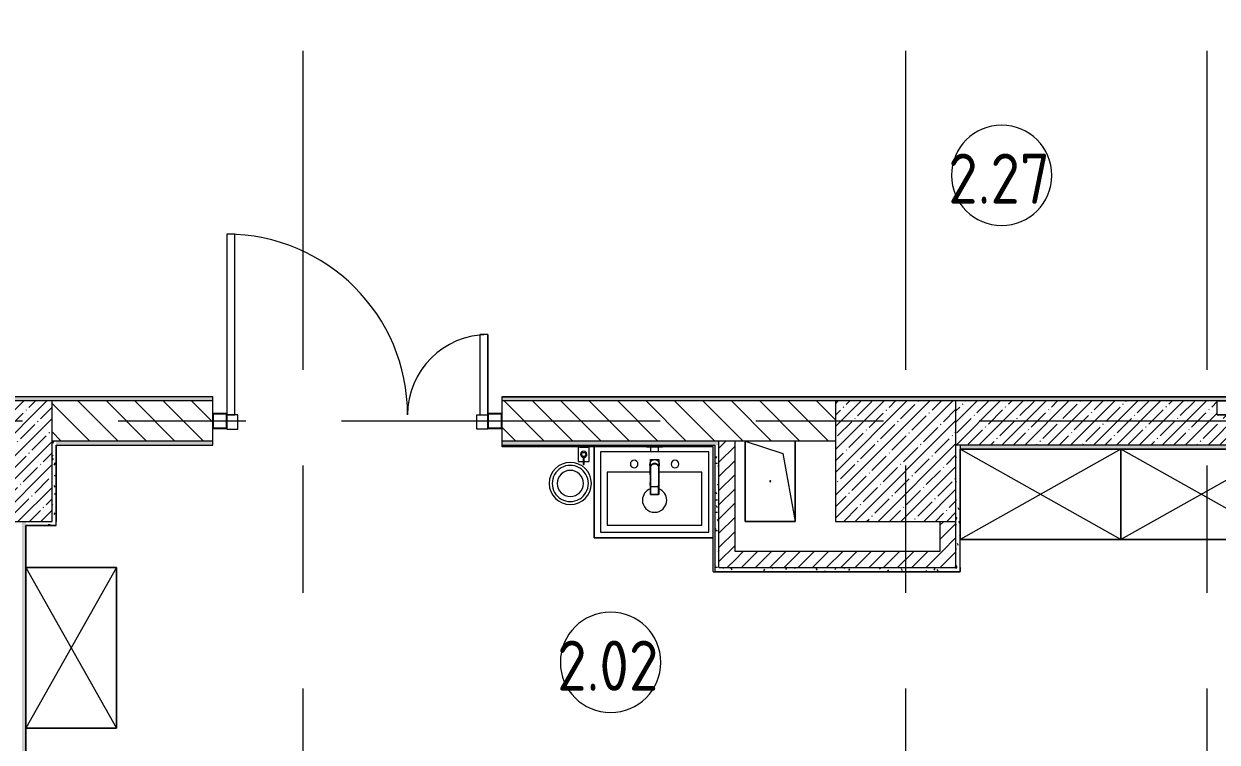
# Model space of a CAD drawing. Header units: millimetres. Extents: x -2911 to 185427, y -8553 to 29000.
# Drawn here: x 12620 to 18560, y 6201 to 9778 of the extents above; entities that cross this region are included whole.
import ezdxf

# ---------------------------------------------------------------- set-up
doc = ezdxf.new("R2010")
doc.units = ezdxf.units.MM
doc.linetypes.add('Осевая', pattern=[3175, 635, -476.25, 1587.5, -476.25])
for name, color, linetype, lineweight in [('0-1', 7, 'Continuous', 9), ('A-AREA-IDEN', 7, 'Continuous', 9), ('A-DETL-GENF', 7, 'Continuous', 9), ('A-DOOR', 7, 'Continuous', 9), ('A-GENM', 7, 'Continuous', 9), ('A-GLAZ', 7, 'Continuous', 9), ('A-GLAZ-1', 7, 'Continuous', 13), ('A-GLAZ-CWMG', 7, 'Continuous', 9), ('A-GLAZ-CWMG-1', 7, 'Continuous', 25), ('A-WALL', 7, 'Continuous', 9), ('I-WALL', 7, 'Continuous', 9), ('P-SANR-FIXT', 7, 'Continuous', 9), ('P-SANR-FIXT-1', 7, 'Continuous', 13), ('S-COLS', 7, 'Continuous', 9), ('Оси-2', 7, 'Осевая', 9)]:
    doc.layers.add(name, color=color, linetype=linetype, lineweight=lineweight)
for name, color, linetype, lineweight, true_color in [('A-WALL-1', 7, 'Continuous', 9, 0x3c3c3c), ('A-WALL-FNSH-1', 7, 'Continuous', 9, 0x3c3c3c), ('I-FURN-1', 7, 'Continuous', 9, 0xf0f0f0)]:
    doc.layers.add(name, color=color, linetype=linetype, lineweight=lineweight, true_color=true_color)
doc.styles.add('GOST Common_1', font='GOST_Common.ttf', dxfattribs={"width": 0.9, "height": 250})
pattern_1 = [(45, (0, 0), (-35.35534, 35.35534), [])]
pattern_2 = [(0, (0, 0), (121.92, 30.48), [10.058, -81.382, 10.058, -81.382, -487.68]), (0, (0, 0), (121.92, 30.48), [-182.88, 10.058, -172.822, 10.058, -81.382, -213.36]), (0, (0, 0), (121.92, 30.48), [-457.2, 10.058, -50.902, 10.058, -142.342]), (120, (45.72, 15.24), (-87.356454, 90.345817), [10.058, -81.382, 10.058, -81.382, -487.68]), (120, (45.72, 15.24), (-87.356454, 90.345817), [-182.88, 10.058, -172.822, 10.058, -81.382, -213.36]), (120, (45.72, 15.24), (-87.356454, 90.345817), [-457.2, 10.058, -50.902, 10.058, -142.342]), (240, (60.96, 76.2), (-34.563546, -120.825817), [10.058, -81.382, 10.058, -81.382, -487.68]), (240, (60.96, 76.2), (-34.563546, -120.825817), [-182.88, 10.058, -172.822, 10.058, -81.382, -213.36]), (240, (60.96, 76.2), (-34.563546, -120.825817), [-457.2, 10.058, -50.902, 10.058, -142.342])]

# ---------------------------------------------------------------- blocks, each defined once
blk = doc.blocks.new('GM_Отверстие прямоугольное _в плите_ - Отверстие-V62-План размещения напольных электротехнических лючков и розеток 2 этажа в осях 1-12')
at = {"layer": 'A-GENM'}
for p, q in [((-200, 125), (200, 125)), ((200, 125), (-200, 125)), ((-137.5, 62.5), (200, 125)), ((200, 125), (200, -125)), ((200, -125), (200, 125)), ((-200, -125), (-137.5, 62.5)), ((200, -125), (-200, -125)), ((-200, -125), (200, -125))]:
    blk.add_line(p, q, dxfattribs=at)
for start, end in [(360, 180), (180, 360)]:
    blk.add_arc((0, 0), 2.5, start, end, dxfattribs=at)
blk = doc.blocks.new('BSC_Колонна _Прямоугольная - 600х600-20441433-План размещения напольных электротехнических лючков и розеток 2 этажа в осях 1-12')
at = {"layer": 'S-COLS'}
h = blk.add_hatch(dxfattribs=at)
h.set_pattern_fill('FP_74', color=256, style=0, pattern_type=2)
h.set_pattern_definition([(45, (-12460, -7600), (-57.02463, 57.02463), []), (45, (-12402.975, -7600), (-57.02463, 57.02463), [100.806, -20.161, 3.353, -16.808])])
h.paths.add_polyline_path([(-300, -300), (300, -300), (300, 300), (-300, 300), (-300, -89.1)])
for p, q in [((300, 300), (-300, 300)), ((-300, 300), (-300, -300)), ((300, -300), (300, 300)), ((-300, -300), (300, -300))]:
    blk.add_line(p, q, dxfattribs=at)
blk = doc.blocks.new('BSC_Колонна _Прямоугольная - 600х600-V66-План размещения напольных электротехнических лючков и розеток 2 этажа в осях 1-12')
at = {"layer": 'S-COLS'}
h = blk.add_hatch(dxfattribs=at)
h.set_pattern_fill('FP_75', color=256, style=0, pattern_type=2)
h.set_pattern_definition([(45, (-16960, -7600), (-57.02463, 57.02463), []), (45, (-16902.975, -7600), (-57.02463, 57.02463), [100.806, -20.161, 3.353, -16.808])])
h.paths.add_polyline_path([(-300, -300), (300, -300), (300, 300), (-300, 300)])
for p, q in [((300, 300), (-300, 300)), ((-300, 300), (-300, -300)), ((300, -300), (300, 300)), ((-300, -300), (300, -300))]:
    blk.add_line(p, q, dxfattribs=at)
blk = doc.blocks.new('Шкаф параметрический - 1_204-26219621-План размещения напольных электротехнических лючков и розеток 2 этажа в осях 1-12')
at = {"layer": 'I-FURN-1'}
for p, q in [((0, 0), (800, -450)), ((0, -450), (800, 0)), ((800, 0), (0, 0)), ((0, 0), (0, -450)), ((0, -450), (0, 0)), ((0, 0), (800, 0)), ((800, -450), (800, 0)), ((0, -450), (800, -450)), ((800, -450), (0, -450))]:
    blk.add_line(p, q, dxfattribs=at)
blk = doc.blocks.new('Шкаф параметрический - 1_204-V111-План размещения напольных электротехнических лючков и розеток 2 этажа в осях 1-12')
at = {"layer": 'I-FURN-1'}
for p, q in [((0, 0), (800, -450)), ((0, -450), (800, 0)), ((800, 0), (0, 0)), ((0, 0), (0, -450)), ((0, -450), (0, 0)), ((0, 0), (800, 0)), ((800, -450), (800, 0)), ((800, 0), (800, -450)), ((0, -450), (800, -450)), ((800, -450), (0, -450))]:
    blk.add_line(p, q, dxfattribs=at)
blk = doc.blocks.new('Шкаф параметрический - 1_203-26219914-План размещения напольных электротехнических лючков и розеток 2 этажа в осях 1-12')
at = {"layer": 'I-FURN-1'}
for p, q in [((0, 0), (800, -450)), ((0, -450), (800, 0)), ((800, 0), (0, 0)), ((0, 0), (0, -450)), ((0, -450), (0, 0)), ((0, 0), (800, 0)), ((800, -450), (800, 0)), ((800, 0), (800, -450)), ((0, -450), (800, -450)), ((800, -450), (0, -450))]:
    blk.add_line(p, q, dxfattribs=at)
blk = doc.blocks.new('Мойка кухонная - Раковина Roca Victoria-N Unik 600х460 мм-V129-План размещения напольных электротехнических лючков и розеток 2 этажа в осях 1-12')
at = {"layer": 'P-SANR-FIXT'}
for p, q in [((270, 0), (-270, 0)), ((-270, 0), (-270, -400)), ((270, -400), (270, 0)), ((-20.1, -102.3), (-236.6, -102.3)), ((-236.6, -102.3), (-236.6, -366.4)), ((236.1, -102.3), (20.1, -102.3)), ((236.1, -366.4), (236.1, -102.3)), ((-270, -400), (270, -400)), ((-236.6, -366.4), (236.1, -366.4))]:
    blk.add_line(p, q, dxfattribs=at)
for centre, radius, start, end in [((-101.6, -61.9), 19, 90, 180), ((-101.6, -61.9), 19, 360, 90), ((101.6, -61.9), 19.1, 360, 180), ((-101.6, -61.9), 19, 180, 270), ((-101.6, -61.9), 19.1, 270, 360), ((101.6, -61.9), 19.1, 180, 360), ((0, -241.3), 60.5, 109.20884, 180), ((0, -241.3), 60.5, 360, 70.78675), ((0, -241.3), 60.5, 180, 360)]:
    blk.add_arc(centre, radius, start, end, dxfattribs=at)
blk = doc.blocks.new('сифон - Для раковины-30649612-План размещения напольных электротехнических лючков и розеток 2 этажа в осях 1-12')
at = {"layer": 'P-SANR-FIXT'}
for p, q in [((233, 40), (231.1, 40)), ((231.1, -40), (231.1, 40)), ((231.1, -40), (233, -40))]:
    blk.add_line(p, q, dxfattribs=at)
at = {"layer": 'P-SANR-FIXT-1'}
for p, q in [((231.1, 20), (208.1, 20)), ((208.1, -20), (231.1, -20))]:
    blk.add_line(p, q, dxfattribs=at)
blk = doc.blocks.new('смеситель для раковины - Default-30607276-План размещения напольных электротехнических лючков и розеток 2 этажа в осях 1-12')
at = {"layer": '0-1'}
for p, q in [((-20.7, -16.7), (-20.7, -17.2)), ((20.8, -17.2), (20.8, -16.7)), ((22.8, -3), (21.8, -15.6)), ((-20.4, -97.4), (-20.3, -110)), ((-19.8, -111.8), (19.8, -111.8)), ((20.3, -110), (20.4, -97.4)), ((-19.8, -151.6), (19.7, -151.6))]:
    blk.add_line(p, q, dxfattribs=at)
at = {"layer": '0-1', "flags": 128}
for points in [[(12.1, 0.1), (14.4, -1.7), (18.1, -6.1), (20.4, -11.5), (21.2, -17.2), (21.2, -36.2), (21.1, -56), (21, -111.4)], [(-21.8, -15.6), (-22.1, -11.2), (-22.8, -3)], [(-18.9, -7.6), (-20, -10.3), (-20.8, -13.1), (-21.1, -18.6), (-21.1, -48.6), (-21.1, -93.2)], [(20.8, -150.7), (20.8, -150.6), (20.7, -150.3), (20.7, -149.8), (20.7, -149), (20.8, -147.8), (20.8, -146.9), (20.8, -145.1), (20.8, -142.9), (20.9, -128.2), (21.1, -55.9), (21.1, -88)], [(-20.7, -150.6), (-20.7, -150.5), (-20.7, -150.2), (-20.7, -149.8), (-20.7, -149.1), (-20.7, -148.1), (-20.7, -147.4), (-20.7, -146.4), (-20.7, -144.9), (-20.8, -144), (-20.8, -120.4), (-21.1, -93.2)], [(-19.8, -111.8), (-19.9, -111.8), (-20, -111.8), (-20.1, -111.8), (-20.1, -111.7), (-20.2, -111.7), (-20.3, -111.6), (-20.3, -111.5), (-20.3, -111.5), (-20.3, -111.4), (-20.3, -111.4), (-20.3, -111.4), (-20.3, -111.3), (-20.3, -111.2), (-20.3, -111), (-20.3, -110.8), (-20.3, -110.6), (-20.3, -110.3), (-20.3, -110)], [(20.3, -110), (20.3, -110.3), (20.3, -110.5), (20.3, -110.8), (20.3, -111), (20.3, -111.1), (20.3, -111.3), (20.3, -111.5), (20.3, -111.5), (20.3, -111.5), (20.2, -111.6), (20.2, -111.7), (20.1, -111.7), (20.1, -111.8), (19.8, -111.8)], [(20.9, -146.2), (20.9, -147.7), (20.8, -148.8), (20.8, -149.8), (20.8, -150.4), (20.7, -151.2), (20.6, -151.3), (20.5, -151.4), (20.4, -151.5), (20.2, -151.6), (20, -151.6), (19.7, -151.6)]]:
    blk.add_lwpolyline(points, dxfattribs=at)
at = {"layer": 'P-SANR-FIXT'}
for p, q in [((-21, -151.6), (-21, 23)), ((-21, 23), (21, 23)), ((0.6, 2.8), (-0.6, 2.8)), ((21, 23), (21, -151.6)), ((-20.8, -19.8), (-21, -19.9)), ((-20.8, -19.8), (-20.4, -22)), ((20.4, -11.1), (19.4, -12.9)), ((20.4, -22), (20.8, -19.8)), ((20.8, -19.8), (20.9, -18.5)), ((20.8, -19.8), (21, -19.9)), ((21.1, -18.4), (20.9, -18.4)), ((22.9, -0.9), (22.5, -5)), ((-19.8, -111.7), (-19.7, -144)), ((19.7, -144), (19.8, -111.7)), ((21, -151.6), (-21, -151.6))]:
    blk.add_line(p, q, dxfattribs=at)
at = {"layer": 'P-SANR-FIXT', "flags": 128}
for points in [[(11.1, -0.4), (9.8, 0.4), (6.1, 1.8), (2.1, 2.5), (-2.1, 2.5), (-6.1, 1.8), (-9.8, 0.4), (-13.1, -1.6), (-15.9, -4.1)], [(-0.6, 3.9), (-0.3, 3.9), (-0.1, 3.9), (0.1, 3.9), (0.3, 3.9), (0.6, 3.9)], [(-21.1, -16.4), (-21.1, -16.8), (-21.1, -17.2), (-21.1, -17.6), (-21.1, -18), (-21.1, -18.4)], [(-21.1, -88.1), (-20.9, -138.9), (-20.9, -145.3), (-20.8, -150.2), (-20.7, -149.4), (-20.7, -143.7), (-20.8, -118.3), (-21, -67.6), (-21.1, -42.2), (-21.1, -16.9)], [(-20.9, -18.5), (-20.9, -18.5), (-21, -18.5), (-21, -18.6), (-21, -18.6), (-21.1, -18.6), (-21.1, -18.6), (-21.1, -18.6)], [(-20.9, -18.5), (-20.9, -19.2), (-20.8, -19.8)], [(15.9, -4.1), (13.1, -1.6), (11.5, -0.5)], [(21.1, -16.9), (21.1, -42.2), (21, -67.6), (20.8, -118.3), (20.7, -143.7), (20.7, -149.4), (20.8, -150.2), (20.9, -145.3), (20.9, -138.9), (21.1, -88.1)], [(21.1, -18.4), (21.1, -18), (21.1, -17.6), (21.1, -17.2), (21.1, -16.8), (21.1, -16.4)], [(21.8, -15.2), (22.1, -10.8), (22.3, -7.9), (22.5, -5.6), (22.7, -3.2), (22.9, -0.9)], [(-19.9, -145.2), (-19.9, -133.8), (-20, -122.4), (-20, -111), (-20.1, -99.6), (-20.1, -88.1)], [(20.1, -88.1), (20.1, -94.5), (20.1, -100.8), (20, -107.2), (20, -113.5), (20, -119.9), (20, -126.2), (19.9, -132.6), (19.9, -138.9), (19.9, -145.2)]]:
    blk.add_lwpolyline(points, dxfattribs=at)
at = {"layer": 'P-SANR-FIXT'}
for centre, major_axis, ratio, start_param, end_param in [((0, -17.2), (20.8, 0), 0.98634, 0.924777, 2.669203), ((0, -16.7), (20.8, 0), 0.98634, 1.475706, 2.006619), ((0, -16.7), (20.8, 0), 0.98634, 1.175826, 1.349386), ((0, -17.2), (-20.8, 0), 0.98634, 5.983401, 6.283185), ((0, -16.7), (20.8, 0), 0.98634, 2.911123, 3.141593), ((0, -17.2), (20.8, 0), 0.98634, 3.141593, 3.245131), ((0, -16.7), (20.8, 0), 0.98634, 2.513274, 2.712058), ((0, -16.7), (20.8, 0), 0.98634, 2.199532, 2.288423), ((0, -16.7), (20.8, 0), 0.98634, 0.436433, 0.906939), ((0, -17.2), (20.8, 0), 0.98634, 0.478372, 0.784046), ((0, -17.2), (20.8, 0), 0.98634, 0, 0.299784), ((0, -16.7), (20.8, 0), 0.98634, 0, 0.23047), ((0, -17.2), (20.8, 0), 0.98634, 6.179646, 6.283185), ((-19.8, -109.7), (0.5, 0.002), 0.095848, 1.570429, 3.124299), ((19.8, -109.7), (-0.5, 0.002), 0.095846, 3.158887, 4.712983)]:
    blk.add_ellipse(centre, major_axis=major_axis, ratio=ratio, start_param=start_param, end_param=end_param, dxfattribs=at)
for points, knots in [([(-22.9, -0.3), (-22.9, 2.5), (-22.3, 6.4), (-20, 11.4), (-17.7, 14.7), (-14.9, 17.6), (-11.6, 20), (-7.9, 21.7), (-4.5, 22.6), (-1.5, 23), (1.9, 23), (6, 22.4), (10, 20.8), (12.8, 19.1), (14.8, 17.5), (16.7, 15.8), (18.8, 13.3), (21.9, 8.1), (22.9, 3.2), (22.9, -0.3)], [0, 0, 0, 0, 0.111111, 0.166667, 0.222222, 0.277778, 0.333333, 0.388889, 0.444444, 0.479167, 0.513889, 0.583333, 0.652778, 0.6875, 0.722222, 0.756944, 0.791667, 0.861111, 1, 1, 1, 1]), ([(-21.1, -16.9), (-21.1, -15.9), (-21, -14.3), (-20.6, -12.1), (-20.1, -10.6), (-19.6, -9), (-18.7, -7.1), (-17.3, -4.8), (-15.2, -2.3), (-12.8, -0.2), (-10, 1.5), (-7, 2.8), (-3.8, 3.7), (-1.6, 3.9), (-0.6, 3.9)], [0, 0, 0, 0, 0.1, 0.15, 0.2, 0.25, 0.3, 0.4, 0.5, 0.6, 0.7, 0.8, 0.9, 1, 1, 1, 1]), ([(21.1, -16.4), (21.1, -16), (21, -15.1), (20.8, -13.8), (20.6, -12.6), (20.3, -11.7), (20.2, -11.2), (20, -10.9), (19.9, -10.5), (19.7, -9.9), (19.3, -9), (18.6, -7.6), (17.7, -6.2), (17, -5.2), (16.4, -4.5), (15.8, -3.8), (15, -3), (13.9, -2), (12.7, -1.2), (11.7, -0.5), (10.9, -0.1), (10.1, 0.3), (9, 0.9), (6.9, 1.7), (2.6, 2.8), (-2.6, 2.8), (-6.9, 1.7), (-9.2, 0.7), (-11.2, -0.2), (-13.2, -1.5), (-14.9, -2.9), (-16.1, -4.2), (-17.3, -5.5), (-18.5, -7.2), (-19.6, -9.3), (-20.7, -12.4), (-21.1, -14.8), (-21.1, -16.4)], [0, 0, 0, 0, 0.027778, 0.055556, 0.083333, 0.097222, 0.104167, 0.111111, 0.118056, 0.125, 0.138889, 0.166667, 0.194444, 0.208333, 0.222222, 0.236111, 0.25, 0.277778, 0.305556, 0.319444, 0.333333, 0.347222, 0.361111, 0.388889, 0.444444, 0.555556, 0.611111, 0.638889, 0.666667, 0.708333, 0.75, 0.770833, 0.791667, 0.833333, 0.875, 0.916667, 1, 1, 1, 1]), ([(-0.6, 2.8), (-0.6, 2.9), (-0.6, 3.2), (-0.6, 3.6), (-0.6, 3.8), (-0.6, 3.9), (-0.6, 3.9)], [0, 0, 0, 0, 0.363636, 0.545455, 0.727273, 1, 1, 1, 1]), ([(0.6, 3.9), (2.7, 3.9), (7.1, 3.1), (12.9, 0), (16.7, -3.9), (19, -7.6), (20.2, -10.6), (21, -13.7), (21.1, -15.9), (21.1, -16.9)], [0, 0, 0, 0, 0.2, 0.4, 0.6, 0.7, 0.8, 0.9, 1, 1, 1, 1]), ([(0.6, 2.8), (0.6, 2.9), (0.6, 3.2), (0.6, 3.6), (0.6, 3.8), (0.6, 3.9), (0.6, 3.9)], [0, 0, 0, 0, 0.363636, 0.545455, 0.727273, 1, 1, 1, 1]), ([(-22.9, -0.9), (-22.9, -1.5), (-22.8, -2.5), (-22.7, -3.8), (-22.6, -4.8), (-22.5, -5.7), (-22.4, -6.6), (-22.3, -7.5), (-22.2, -8.7), (-22.1, -10.1), (-22, -12.1), (-21.9, -13.9), (-21.8, -15.2)], [0, 0, 0, 0, 0.166667, 0.25, 0.333333, 0.416667, 0.5, 0.583333, 0.666667, 0.75, 0.833333, 1, 1, 1, 1]), ([(-21.8, -15.2), (-21.8, -16.2), (-21.7, -18.4), (-21.6, -22.6), (-21.5, -27.6), (-21.4, -33.2), (-21.4, -38.3), (-21.3, -42.6), (-21.3, -45.9), (-21.3, -49.3), (-21.3, -52.8), (-21.2, -55.7), (-21.2, -58), (-21.2, -59.8), (-21.2, -61.5), (-21.2, -63.9), (-21.2, -66.8), (-21.2, -70.4), (-21.2, -73.9), (-21.1, -77.5), (-21.1, -82.2), (-21.1, -85.7), (-21.1, -88.1)], [0, 0, 0, 0, 0.083333, 0.166667, 0.25, 0.333333, 0.416667, 0.458333, 0.5, 0.541667, 0.583333, 0.625, 0.645833, 0.666667, 0.6875, 0.708333, 0.75, 0.791667, 0.833333, 0.875, 0.916667, 1, 1, 1, 1]), ([(-21.1, -18.4), (-21.1, -19.2), (-21.1, -20.8), (-21.1, -23.1), (-21.1, -25), (-21, -26.5), (-21, -27.6), (-21, -28.6), (-21, -30), (-21, -31.7), (-21, -33.4), (-21, -34.6), (-20.9, -35.2), (-20.9, -35.7), (-20.9, -36.3), (-20.9, -36.9), (-20.9, -38.1), (-20.9, -39.8), (-20.9, -41.4), (-20.8, -42.8), (-20.8, -44.1), (-20.8, -45.8), (-20.8, -48.6), (-20.7, -53.5), (-20.6, -60.7), (-20.6, -68.9), (-20.5, -76.5), (-20.5, -85.7), (-20.4, -92.7), (-20.4, -97.4)], [0, 0, 0, 0, 0.027778, 0.055556, 0.083333, 0.097222, 0.111111, 0.125, 0.138889, 0.166667, 0.194444, 0.208333, 0.215278, 0.222222, 0.229167, 0.236111, 0.25, 0.277778, 0.305556, 0.319444, 0.333333, 0.361111, 0.388889, 0.444444, 0.555556, 0.666667, 0.75, 0.833333, 1, 1, 1, 1]), ([(-21.1, -18.6), (-21.1, -18.7), (-21.1, -18.9), (-21.1, -19.2), (-21, -19.5), (-21, -19.7), (-21, -19.9)], [0, 0, 0, 0, 0.333333, 0.5, 0.666667, 1, 1, 1, 1]), ([(-20.6, -41.3), (-20.6, -41.2), (-20.7, -40.7), (-20.7, -40.1), (-20.8, -39.3), (-20.9, -38.5), (-20.9, -37.4), (-21, -35.5), (-21, -33.1), (-21, -30.9), (-20.9, -29.4), (-20.9, -28.7), (-20.9, -28.1), (-20.9, -27.6), (-20.9, -26.9), (-20.9, -25.6), (-20.9, -23.9), (-20.9, -21.9), (-21, -20.5), (-21, -19.9)], [0.6742747, 0.6742747, 0.6742747, 0.6742747, 0.6785714, 0.6964286, 0.7053571, 0.7142857, 0.7321429, 0.75, 0.7857143, 0.8214286, 0.8392857, 0.8482143, 0.8571429, 0.8660714, 0.875, 0.8928571, 0.9285714, 0.9642857, 1, 1, 1, 1]), ([(-20, -10.9), (-20.1, -11.4), (-20.5, -12.6), (-20.7, -13.9), (-20.8, -14.6)], [0, 0, 0, 0, 0.4, 1, 1, 1, 1]), ([(-19.9, -97.4), (-19.9, -90.5), (-20, -78.4), (-20.1, -67), (-20.2, -60.5), (-20.2, -57.1), (-20.3, -54.8), (-20.3, -52.7), (-20.3, -50.8), (-20.3, -49.3), (-20.3, -48.2), (-20.4, -47.6), (-20.4, -47), (-20.4, -46.5), (-20.5, -45.9), (-20.5, -44.9), (-20.5, -44.1), (-20.5, -43.6)], [0, 0, 0, 0, 0.1428571, 0.2857143, 0.3571429, 0.3928571, 0.4285714, 0.4642857, 0.5, 0.5357143, 0.5535714, 0.5625, 0.5714286, 0.5803571, 0.5892857, 0.6071429, 0.6334797, 0.6334797, 0.6334797, 0.6334797]), ([(-15.9, -4.1), (-16.7, -5), (-18.4, -7.2), (-19.5, -9.5), (-20, -10.9)], [0, 0, 0, 0, 0.444444, 1, 1, 1, 1]), ([(20, -10.9), (19.6, -9.8), (18.5, -7.4), (17, -5.2), (15.9, -4.1)], [0, 0, 0, 0, 0.444444, 1, 1, 1, 1]), ([(20.7, -37.5), (20.7, -37.9), (20.6, -38.5), (20.5, -39.2), (20.5, -40), (20.4, -41.3), (20.4, -43), (20.4, -44.6), (20.4, -45.8), (20.4, -46.4), (20.4, -46.9), (20.4, -47.4), (20.4, -48.1), (20.3, -49.2), (20.3, -50.7), (20.3, -52.6), (20.3, -54.6), (20.3, -57), (20.2, -60.3), (20.1, -66.9), (20, -78.4), (19.9, -90.5), (19.9, -97.4)], [0.2698282, 0.2698282, 0.2698282, 0.2698282, 0.2857143, 0.2946429, 0.3035714, 0.3214286, 0.3571429, 0.3928571, 0.4107143, 0.4196429, 0.4285714, 0.4375, 0.4464286, 0.4642857, 0.5, 0.5357143, 0.5714286, 0.6071429, 0.6428571, 0.7142857, 0.8571429, 1, 1, 1, 1]), ([(20.8, -14.6), (20.7, -14.1), (20.5, -12.8), (20.2, -11.6), (20, -10.9)], [0, 0, 0, 0, 0.444444, 1, 1, 1, 1]), ([(20.4, -97.4), (20.4, -91.1), (20.5, -81.8), (20.6, -69.7), (20.7, -60), (20.7, -52.6), (20.8, -47.4), (20.8, -45.2), (20.8, -43.5), (20.9, -41.8), (20.9, -39.8), (20.9, -37.7), (20.9, -36.2), (20.9, -35.4), (21, -34.1), (21, -32.6), (21, -31), (21, -29.7), (21, -28.6), (21, -27.7), (21, -26.8), (21.1, -25.6), (21.1, -22.9), (21.1, -20.4), (21.1, -18.4)], [0, 0, 0, 0, 0.222222, 0.333333, 0.444444, 0.583333, 0.618056, 0.652778, 0.670139, 0.6875, 0.722222, 0.756944, 0.774306, 0.782986, 0.791667, 0.826389, 0.84375, 0.861111, 0.878472, 0.887153, 0.895833, 0.913194, 0.930556, 1, 1, 1, 1]), ([(21, -19.9), (21, -20.5), (21, -21.9), (20.9, -23.9), (20.9, -25.6), (20.9, -26.8), (20.9, -27.5), (20.9, -28.3), (20.9, -29.2), (20.9, -30.9), (20.9, -32.5), (20.9, -33.6), (20.9, -33.9)], [0, 0, 0, 0, 0.0357143, 0.0714286, 0.1071429, 0.125, 0.1339286, 0.1428571, 0.1607143, 0.1785714, 0.2142857, 0.2233019, 0.2233019, 0.2233019, 0.2233019]), ([(21.1, -88.1), (21.1, -85.1), (21.1, -80.6), (21.2, -74.5), (21.2, -69.9), (21.2, -65.1), (21.2, -60), (21.2, -55.1), (21.3, -50.9), (21.3, -47.5), (21.3, -44.7), (21.3, -42.6), (21.4, -41), (21.4, -39.8), (21.4, -38.7), (21.4, -37.3), (21.4, -35.8), (21.4, -34.1), (21.5, -32.1), (21.5, -29.7), (21.5, -27), (21.6, -24.6), (21.7, -21.6), (21.7, -18.3), (21.8, -16.1), (21.8, -15.2)], [0, 0, 0, 0, 0.071429, 0.107143, 0.142857, 0.178571, 0.214286, 0.25, 0.285714, 0.321429, 0.357143, 0.392857, 0.410714, 0.428571, 0.446429, 0.464286, 0.5, 0.535714, 0.571429, 0.625, 0.678571, 0.732143, 0.785714, 0.892857, 1, 1, 1, 1]), ([(-19.8, -109.7), (-19.8, -110.1), (-19.8, -110.9), (-19.8, -111.7), (-19.8, -111.8), (-19.8, -111.8)], [0, 0, 0, 0, 0.2, 0.4, 0.5304452, 0.5304452, 0.5304452, 0.5304452]), ([(19.8, -111.8), (19.8, -111.8), (19.8, -111.7), (19.8, -110.9), (19.8, -110.1), (19.8, -109.7)], [0.4695252, 0.4695252, 0.4695252, 0.4695252, 0.6, 0.8, 1, 1, 1, 1]), ([(21, -86.6), (20.9, -86.7), (20.9, -86.8), (20.9, -87), (20.8, -87.2), (20.7, -87.5), (20.6, -87.8), (20.5, -88), (20.4, -88.2), (20.3, -88.3), (20.2, -88.2), (20.1, -88.1)], [0.4, 0.4, 0.4, 0.4, 0.4375, 0.5, 0.6, 0.65, 0.7, 0.75, 0.79375, 0.875, 1, 1, 1, 1]), ([(-19.8, -151.6), (-19.8, -151.6), (-19.8, -151.4), (-19.8, -149.5), (-19.9, -146.7), (-19.9, -145.2)], [0.5274141, 0.5274141, 0.5274141, 0.5274141, 0.6, 0.8, 1, 1, 1, 1]), ([(-19.7, -144), (-19.7, -145.5), (-19.7, -148.5), (-19.7, -151.2), (-19.7, -151.6), (-19.8, -151.6)], [0, 0, 0, 0, 0.2, 0.4, 0.5271653, 0.5271653, 0.5271653, 0.5271653]), ([(19.7, -151.6), (19.7, -151.6), (19.7, -151.6), (19.7, -151.2), (19.7, -150), (19.7, -148.3), (19.7, -146.2), (19.7, -144.8), (19.7, -144)], [0.4725879, 0.4725879, 0.4725879, 0.4725879, 0.5, 0.6, 0.7, 0.8, 0.9, 1, 1, 1, 1]), ([(19.9, -145.2), (19.9, -146), (19.9, -147.4), (19.8, -149.3), (19.8, -150.7), (19.8, -151.5), (19.8, -151.6), (19.7, -151.6)], [0, 0, 0, 0, 0.1, 0.2, 0.3, 0.4, 0.4724791, 0.4724791, 0.4724791, 0.4724791])]:
    blk.add_open_spline(points, degree=3, knots=knots, dxfattribs=at)
for points in [[(-20.7, -19.9), (-20.7, -17.5), (-19.9, -12.6), (-16.3, -6), (-10.7, -1.1), (-3.7, 1.6), (3.8, 1.6), (10.7, -1.1), (16.3, -6), (19.9, -12.6), (20.7, -17.5), (20.7, -19.9)], [(-0.6, 2.8), (-1.4, 2.7), (-2.2, 2.7), (-3, 2.5)], [(-22.6, -4.9), (-22.8, -3.6), (-22.9, -2.2), (-22.9, -0.9)], [(-21.4, -18.8), (-21.7, -17.6), (-21.8, -16.4), (-21.8, -15.2)], [(-20.2, -22.3), (-20.6, -21.4), (-21, -20.5), (-21.2, -19.5)], [(-21.1, -18.5), (-21.1, -18.4), (-21, -18.4), (-20.9, -18.4)], [(-21, -19.9), (-20.9, -20.8), (-20.7, -21.7), (-20.4, -22.5)], [(-20.8, -14.6), (-20.8, -15.2), (-20.9, -16.5), (-20.9, -17.7), (-20.9, -18.3)], [(-19.4, -12.9), (-19.8, -12.3), (-20.1, -11.7), (-20.4, -11.1)], [(21.8, -15.2), (21.8, -17.6), (21.2, -20.1), (20.2, -22.3)], [(20.4, -22.5), (20.7, -21.7), (20.9, -20.8), (21, -19.9)], [(20.9, -18.4), (20.9, -17.8), (20.9, -16.5), (20.8, -15.2), (20.8, -14.6)], [(20.9, -18.5), (21, -18.5), (21.1, -18.5), (21.1, -18.5)], [(21, -19.9), (21, -19.8), (21, -19.6), (21.1, -19.4), (21.1, -19.2), (21.1, -18.9), (21.1, -18.7), (21.1, -18.6), (21.1, -18.5)], [(-20.8, -88.2), (-20.7, -88.2), (-20.5, -88.2), (-20.2, -88.1), (-20.1, -88.1)], [(-20.1, -88.1), (-20.1, -87.3), (-20.1, -86.5), (-20, -85.7)], [(-19.8, -111.8), (-19.8, -111.8), (-19.8, -111.8), (-19.8, -111.8)], [(19.8, -111.8), (19.8, -111.8), (19.8, -111.8), (19.8, -111.8)], [(20, -85.7), (20.1, -86.5), (20.1, -87.3), (20.1, -88.1)]]:
    blk.add_open_spline(points, degree=3, dxfattribs=at)
blk = doc.blocks.new('мусорная корзина - Round_ Metal-30590745-План размещения напольных электротехнических лючков и розеток 2 этажа в осях 1-12')
at = {"layer": 'P-SANR-FIXT'}
for radius, start, end in [(105, 0, 180), (90, 60.04278, 180), (65, 0, 180), (90, 360, 60), (105, 180, 360), (90, 180, 299.95722), (65, 180, 360), (90, 300, 360)]:
    blk.add_arc((0, 0), radius, start, end, dxfattribs=at)
blk = doc.blocks.new('TOY_Диспансер мыло - Дозатор Elegance new 11654 019001 хром-30949243-План размещения напольных электротехнических лючков и розеток 2 этажа в осях 1-12')
at = {"layer": 'A-GENM'}
for p, q in [((97.5, 79.7), (97.5, 12)), ((122.2, 81.7), (99.5, 81.7)), ((122.2, 81.7), (102.9, 81.7)), ((127.9, 96.6), (122.2, 96.6)), ((122.2, 96.6), (122.2, 81.7)), ((122.2, 82.7), (122.2, 55.3)), ((127.9, 81.7), (127.9, 96.6)), ((127.9, 55.3), (127.9, 82.7)), ((146.9, 81.7), (127.9, 81.7)), ((150.5, 81.7), (127.9, 81.7)), ((152.5, 12), (152.5, 79.7)), ((99.5, 10), (105, 10)), ((145, 10), (105, 10)), ((105, 10), (105, 7.5)), ((145, 7.5), (145, 10)), ((145, 10), (150.5, 10))]:
    blk.add_line(p, q, dxfattribs=at)
blk.add_circle((125, 45.7), 10, dxfattribs=at)
for centre, radius, start, end in [((99.5, 79.7), 2, 90, 180), ((125, 45.7), 15.7, 100.43534, 79.36502), ((150.5, 79.7), 2, 360, 90), ((99.5, 12), 2, 180, 270), ((150.5, 12), 2, 270, 360)]:
    blk.add_arc(centre, radius, start, end, dxfattribs=at)
blk = doc.blocks.new('Прямоугольный импост - 50 x 70 мм-31927764-План размещения напольных электротехнических лючков и розеток 2 этажа в осях 1-12')
at = {"layer": 'A-GLAZ-CWMG-1'}
for p, q in [((-70, 35), (0, 35)), ((-70, -35), (-70, 35)), ((0, 35), (0, -35)), ((0, -35), (-70, -35))]:
    blk.add_line(p, q, dxfattribs=at)
blk = doc.blocks.new('Дверь_Витражная_остекление_ - ДВН_ДАО_Главный вход_1200 в свету Д-22 _п_-31928779-План размещения напольных электротехнических лючков и розеток 2 этажа в осях 1-12')
at = {"layer": 'A-DETL-GENF'}
for p, q in [((-610, 930), (-650, 930)), ((-650, 930), (-650, 35)), ((-610, 30), (-610, 930)), ((650, 430), (610, 430)), ((610, 430), (610, 30)), ((650, 35), (650, 430)), ((-650, 30), (-610, 30)), ((-595, 30), (-650, 30)), ((-595, -40), (-595, 30)), ((595, -40), (595, 30)), ((595, 30), (650, 30)), ((610, 30), (650, 30)), ((-650, -35), (-650, -40)), ((-650, -40), (-595, -40)), ((650, -40), (595, -40)), ((650, -35), (650, -40))]:
    blk.add_line(p, q, dxfattribs=at)
at = {"layer": 'A-DOOR'}
for p, q in [((-650, 930), (-650, 35)), ((650, 430), (650, 35))]:
    blk.add_line(p, q, dxfattribs=at)
for centre, radius, start, end in [((-650, 30), 900, 360, 90), ((650, 30), 400, 90, 180)]:
    blk.add_arc(centre, radius, start, end, dxfattribs=at)
blk = doc.blocks.new('Прямоугольный импост - 50 x 70 мм-31701779-План размещения напольных электротехнических лючков и розеток 2 этажа в осях 1-12')
at = {"layer": 'A-GLAZ-CWMG-1'}
for p, q in [((0, 35), (-70, 35)), ((-70, 35), (-70, -35)), ((0, -35), (0, 35)), ((-70, -35), (0, -35))]:
    blk.add_line(p, q, dxfattribs=at)
blk = doc.blocks.new('120_Окно_СКБ_1Ст - 120_Окно_СКБ_1Ст 400х1200 EI30-24228621-План размещения напольных электротехнических лючков и розеток 2 этажа в осях 1-12')
at = {"layer": 'A-GLAZ'}
for p, q in [((600, 110), (-600, 110)), ((530, 80), (-530, 80)), ((530, 70), (-530, 70)), ((-600, 40), (600, 40))]:
    blk.add_line(p, q, dxfattribs=at)
at = {"layer": 'A-GLAZ-1'}
for p, q in [((-600, 40), (-600, 110)), ((-600, 110), (-530, 110)), ((-530, 110), (-530, 40)), ((530, 40), (530, 110)), ((530, 110), (600, 110)), ((600, 110), (600, 40)), ((-530, 40), (-600, 40)), ((600, 40), (530, 40))]:
    blk.add_line(p, q, dxfattribs=at)
blk = doc.blocks.new('Марка_Помещения - Номер-25198446-План размещения напольных электротехнических лючков и розеток 2 этажа в осях 1-12')
at = {"layer": 'A-AREA-IDEN'}
for start, end in [(360, 180), (180, 360)]:
    blk.add_arc((0, 0), 2.5, start, end, dxfattribs=at)

msp = doc.modelspace()

# ---------------------------------------------------------------- hatches: boundary and pattern name
at = {"layer": 'I-WALL'}
h = msp.add_hatch(dxfattribs=at)
h.set_pattern_fill('FP_87', color=256, style=0, pattern_type=2)
h.set_pattern_definition(pattern_2)
h.paths.add_polyline_path([(20010, 7900), (20010, 7920), (14999.9, 7920), (14999.9, 7900), (19760, 7900)])
h.paths.add_polyline_path([(13395.9, 7900), (13559.9, 7900), (13559.9, 7920), (6530, 7920), (6530, 7900), (12760, 7900)])
h.paths.add_polyline_path([(4030, 7900), (4030, 7920), (3285, 7920), (3285, 7908), (3340, 7908), (3340, 7900), (3730, 7900)])
h.paths.add_polyline_path([(1830, 7900), (1830, 7908), (1885, 7908), (1885, 7920), (1270, 7920), (1270, 7900), (1462, 7900)])
h = msp.add_hatch(dxfattribs=at)
h.set_pattern_fill('FP_11', color=256, style=0, pattern_type=2)
h.set_pattern_definition([(135, (0, 0), (-70.7107, -70.7107), [])])
h.paths.add_polyline_path([(16660, 7700), (16660, 7900), (14999.9, 7900), (14999.9, 7700), (16160, 7700)])
h.paths.add_polyline_path([(13395.9, 7700), (13559.9, 7700), (13559.9, 7900), (12760, 7900), (12760, 7700), (12780, 7700)])
h.paths.add_polyline_path([(12160, 7700), (12160, 7900), (11460, 7900), (11460, 7830), (10660, 7830), (10660, 7900), (8260, 7900), (8260, 7700), (12069.9, 7700)])
h.paths.add_polyline_path([(7660, 7700), (7660, 7900), (6530, 7900), (6530, 7700), (7640, 7700)])
h.paths.add_polyline_path([(3730, 7700), (4030, 7700), (4030, 7900), (3730, 7900)])
h = msp.add_hatch(dxfattribs=at)
h.set_pattern_fill('FP_15', color=256, style=0, pattern_type=2)
h.set_pattern_definition([(45, (0, 0), (-57.02463, 57.02463), []), (45, (57.025, 0), (-57.02463, 57.02463), [100.806, -20.161, 3.353, -16.808])])
h.paths.add_polyline_path([(21910, 7680), (21910, 7900), (19760, 7900), (19760, 7830), (18560, 7830), (18560, 7900), (17260, 7900), (17260, 7680), (21351.9, 7680)])
h = msp.add_hatch(dxfattribs=at)
h.set_pattern_fill('FP_87', color=256, style=0, pattern_type=2)
h.set_pattern_definition(pattern_2)
h.paths.add_polyline_path([(12780, 7300), (12780, 7700), (12760, 7700), (12760, 7300)])
h = msp.add_hatch(dxfattribs=at)
h.set_pattern_fill('FP_87', color=256, style=0, pattern_type=2)
h.set_pattern_definition(pattern_2)
h.paths.add_polyline_path([(16080, 7680), (16080, 7700), (14999.9, 7700), (15000, 7680), (16060, 7680)])
h.paths.add_polyline_path([(13559.9, 7680), (13559.9, 7700), (12780, 7700), (12780, 7680), (13395.9, 7680)])
h = msp.add_hatch(dxfattribs=at)
h.set_pattern_fill('FP_87', color=256, style=0, pattern_type=2)
h.set_pattern_definition(pattern_2)
h.paths.add_polyline_path([(16080, 7050), (16080, 7680), (16060, 7680), (16060, 7050)])
h = msp.add_hatch(dxfattribs=at)
h.set_pattern_fill('FP_39', color=256, style=0, pattern_type=2)
h.set_pattern_definition(pattern_1)
h.paths.add_polyline_path([(16080, 7070), (16160, 7070), (16160, 7700), (16080, 7700), (16080, 7680)])
h = msp.add_hatch(dxfattribs=at)
h.set_pattern_fill('FP_87', color=256, style=0, pattern_type=2)
h.set_pattern_definition(pattern_2)
h.paths.add_polyline_path([(17260, 7070), (17280, 7070), (17280, 7680), (17260, 7680), (17260, 7210)])
h = msp.add_hatch(dxfattribs=at)
h.set_pattern_fill('FP_87', color=256, style=0, pattern_type=2)
h.set_pattern_definition(pattern_2)
h.paths.add_polyline_path([(20880, 7660), (20880, 7680), (17280, 7680), (17280, 7660), (20860, 7660)])
h = msp.add_hatch(dxfattribs=at)
h.set_pattern_fill('FP_87', color=256, style=0, pattern_type=2)
h.set_pattern_definition(pattern_2)
h.paths.add_polyline_path([(12630, 500), (12630, 7300), (12610, 7300), (12610, 500)])
h = msp.add_hatch(dxfattribs=at)
h.set_pattern_fill('FP_87', color=256, style=0, pattern_type=2)
h.set_pattern_definition(pattern_2)
h.paths.add_polyline_path([(12781, 7280), (12780, 7300), (12630, 7300), (12630, 7280), (12780, 7280)])
h = msp.add_hatch(dxfattribs=at)
h.set_pattern_fill('FP_39', color=256, style=0, pattern_type=2)
h.set_pattern_definition(pattern_1)
h.paths.add_polyline_path([(17260, 7150), (17260, 7300), (17180, 7300), (17180, 7150)])
h = msp.add_hatch(dxfattribs=at)
h.set_pattern_fill('FP_39', color=256, style=0, pattern_type=2)
h.set_pattern_definition(pattern_1)
h.paths.add_polyline_path([(17260, 7070), (17260, 7150), (16160, 7150), (16160, 7070)])
h = msp.add_hatch(dxfattribs=at)
h.set_pattern_fill('FP_87', color=256, style=0, pattern_type=2)
h.set_pattern_definition(pattern_2)
h.paths.add_polyline_path([(17280, 7050), (17280, 7070), (16080, 7070), (16080, 7050)])

# ---------------------------------------------------------------- linework, layer by layer
at = {"layer": 'A-WALL'}
for p, q in [((14999.9, 7920), (19990, 7920)), ((13559.9, 7900), (12760, 7900)), ((16660, 7900), (14999.9, 7900)), ((18560, 7900), (17260, 7900)), ((13559.9, 7700), (12760, 7700)), ((12780, 7680), (12780, 7300)), ((12781, 7679), (12780, 7679)), ((16660, 7700), (14999.9, 7700)), ((16080, 7070), (16080, 7700)), ((21910, 7680), (17260, 7680)), ((17280, 7070), (17280, 7660)), ((20860, 7660), (17280, 7660)), ((17281, 7659), (17280, 7659)), ((12781, 7280), (12630, 7280)), ((12630, 7280), (12630, 7279)), ((12630, 520), (12630, 7279)), ((12781, 7300), (12780, 7300))]:
    msp.add_line(p, q, dxfattribs=at)
at = {"layer": 'A-WALL-1'}
for p, q in [((13559.9, 7920), (6530, 7920)), ((13559.9, 7680), (13559.9, 7920)), ((14999.9, 7920), (14999.9, 7680)), ((12780, 7680), (13559.9, 7680)), ((16160, 7150), (16160, 7700)), ((17280, 7680), (17280, 7660)), ((12781, 7280), (12781, 7300)), ((17180, 7300), (17180, 7150)), ((17260, 7070), (17260, 7300)), ((17180, 7150), (16160, 7150)), ((16080, 7070), (17260, 7070)), ((16060, 7050), (17280, 7050))]:
    msp.add_line(p, q, dxfattribs=at)
at = {"layer": 'A-WALL-FNSH-1'}
for p, q in [((13559.9, 7921), (6530, 7921)), ((13559.9, 7920), (13559.9, 7921)), ((19990, 7921), (14999.9, 7921)), ((14999.9, 7921), (14999.9, 7920)), ((12781, 7679), (13559.9, 7679)), ((12781, 7300), (12781, 7679)), ((13559.9, 7679), (13559.9, 7680)), ((17281, 7659), (20859, 7659)), ((17281, 7049), (17281, 7659)), ((12631, 7279), (12780, 7279)), ((12631, 521), (12631, 7279)), ((12780, 7279), (12780, 7280)), ((17280, 7070), (17280, 7050)), ((16052, 7050), (16052, 7049)), ((16052, 7049), (17281, 7049))]:
    msp.add_line(p, q, dxfattribs=at)
at = {"layer": 'I-FURN-1'}
for p, q in [((15459.5, 7672), (15459.5, 7218.6)), ((15459.5, 7218.6), (15459.5, 7672)), ((15459.5, 7218.6), (16052, 7218.6)), ((16052, 7218.6), (15459.5, 7218.6))]:
    msp.add_line(p, q, dxfattribs=at)
at = {"layer": 'I-WALL'}
for p, q in [((15000, 7680), (16060, 7680)), ((15000, 7672), (15000, 7680)), ((16052, 7672), (15000, 7672)), ((16052, 7050), (16052, 7672)), ((16060, 7680), (16060, 7050)), ((16059, 7050), (16060, 7050))]:
    msp.add_line(p, q, dxfattribs=at)
at = {"layer": 'Оси-2'}
for p, q in [((14010, 593.7), (14010, 24898.1)), ((17010, 593.7), (17010, 24898.1)), ((18510, 593.7), (18510, 24898.1)), ((389, 7800), (35990, 7800))]:
    msp.add_line(p, q, dxfattribs=at)

# ---------------------------------------------------------------- block references
at = {"layer": 'A-AREA-IDEN', "xscale": 99.99999999999993, "yscale": 99.99999999999993, "zscale": 99.99999999999993}
for p in [(17487.4, 9023.2), (15540.6, 6598.1)]:
    msp.add_blockref('Марка_Помещения - Номер-25198446-План размещения напольных электротехнических лючков и розеток 2 этажа в осях 1-12', p, dxfattribs=at)
at = {"layer": 'A-DOOR'}
msp.add_blockref('Дверь_Витражная_остекление_ - ДВН_ДАО_Главный вход_1200 в свету Д-22 _п_-31928779-План размещения напольных электротехнических лючков и розеток 2 этажа в осях 1-12', (14279.9, 7800), dxfattribs=at)
at = {"layer": 'A-GENM', "rotation": 270.0000000000002}
msp.add_blockref('GM_Отверстие прямоугольное _в плите_ - Отверстие-V62-План размещения напольных электротехнических лючков и розеток 2 этажа в осях 1-12', (16335, 7500), dxfattribs=at)
at = {"layer": 'A-GLAZ'}
msp.add_blockref('120_Окно_СКБ_1Ст - 120_Окно_СКБ_1Ст 400х1200 EI30-24228621-План размещения напольных электротехнических лючков и розеток 2 этажа в осях 1-12', (19160, 7790), dxfattribs=at)
at = {"layer": 'A-GLAZ-CWMG', "rotation": 180}
msp.add_blockref('Прямоугольный импост - 50 x 70 мм-31701779-План размещения напольных электротехнических лючков и розеток 2 этажа в осях 1-12', (13559.9, 7800), dxfattribs=at)
at = {"layer": 'A-GLAZ-CWMG', "extrusion": (0, 0, -1), "rotation": 180}
msp.add_blockref('Прямоугольный импост - 50 x 70 мм-31927764-План размещения напольных электротехнических лючков и розеток 2 этажа в осях 1-12', (-14999.9, 7800), dxfattribs=at)
at = {"layer": 'I-FURN-1'}
for name, p, rotation in [('Шкаф параметрический - 1_204-26219621-План размещения напольных электротехнических лючков и розеток 2 этажа в осях 1-12', (18080, 7210), 180), ('Шкаф параметрический - 1_204-V111-План размещения напольных электротехнических лючков и розеток 2 этажа в осях 1-12', (18880, 7210), 180), ('Шкаф параметрический - 1_203-26219914-План размещения напольных электротехнических лючков и розеток 2 этажа в осях 1-12', (13080.4, 7070), 269.9999999999999)]:
    msp.add_blockref(name, p, dxfattribs=dict(at, rotation=rotation))
at = {"layer": 'P-SANR-FIXT'}
for name, p, rotation in [('TOY_Диспансер мыло - Дозатор Elegance new 11654 019001 хром-30949243-План размещения напольных электротехнических лючков и розеток 2 этажа в осях 1-12', (15531.8, 7679.5), 180), ('сифон - Для раковины-30649612-План размещения напольных электротехнических лючков и розеток 2 этажа в осях 1-12', (15759.5, 7439), 89.99999999999972)]:
    msp.add_blockref(name, p, dxfattribs=dict(at, rotation=rotation))
for name, p in [('Мойка кухонная - Раковина Roca Victoria-N Unik 600х460 мм-V129-План размещения напольных электротехнических лючков и розеток 2 этажа в осях 1-12', (15759.5, 7647.1)), ('смеситель для раковины - Default-30607276-План размещения напольных электротехнических лючков и розеток 2 этажа в осях 1-12', (15759.5, 7585.2)), ('мусорная корзина - Round_ Metal-30590745-План размещения напольных электротехнических лючков и розеток 2 этажа в осях 1-12', (15340, 7489))]:
    msp.add_blockref(name, p, dxfattribs=at)
at = {"layer": 'S-COLS'}
for name, p in [('BSC_Колонна _Прямоугольная - 600х600-20441433-План размещения напольных электротехнических лючков и розеток 2 этажа в осях 1-12', (12460, 7600)), ('BSC_Колонна _Прямоугольная - 600х600-V66-План размещения напольных электротехнических лючков и розеток 2 этажа в осях 1-12', (16960, 7600))]:
    msp.add_blockref(name, p, dxfattribs=at)

# ---------------------------------------------------------------- texts
at = {"layer": 'A-AREA-IDEN', "char_height": 250, "width": 663.797, "attachment_point": 1, "style": 'GOST Common_1'}
for s, insert in [('2.27', (17221.6, 9131.8)), ('2.02', (15274.9, 6706.6))]:
    msp.add_mtext(s, dxfattribs=dict(at, insert=insert))

doc.saveas('drawing.dxf')
